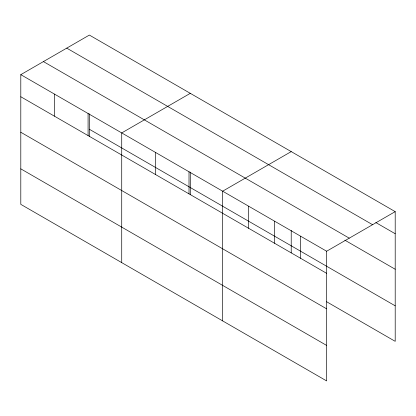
<?xml version="1.0" encoding="UTF-8"?>
<svg xmlns="http://www.w3.org/2000/svg" width="416" height="416" viewBox="0 0 416 416"><rect width="100%" height="100%" fill="white"/><g stroke="black" fill="none" stroke-linecap="round" stroke-linejoin="round"><path stroke-width="0.62" d="M326.617 301.746L395.2 341.344L395.2 211.64L89.367 35.069L20.8 74.656L20.8 204.36L326.633 380.931L326.633 251.228L20.8 74.656M190.289 93.34L121.727 132.922L121.727 262.626M291.216 151.606L222.648 191.194L222.648 320.897M326.633 251.228L395.2 211.64M375.84 222.56L395.2 233.735M66.737 48.131L372.575 224.702M43.425 61.594L349.263 238.165M344.869 240.188L395.2 269.246M89.367 129.262L395.2 305.833M20.8 96.751L326.633 273.322M20.8 132.262L326.633 308.833M20.8 168.849L326.633 345.42M300.638 236.22L300.638 258.315M291.216 230.396L291.216 252.902M274.643 221.208L274.643 243.308M248.648 206.201L248.648 228.296M190.289 172.125L190.289 194.631M189.01 171.772L189.01 193.866M155.366 152.344L155.366 174.444M89.367 113.859L89.367 136.365M88.083 113.5L88.083 135.595M54.444 94.078L54.444 116.173"/></g></svg>
